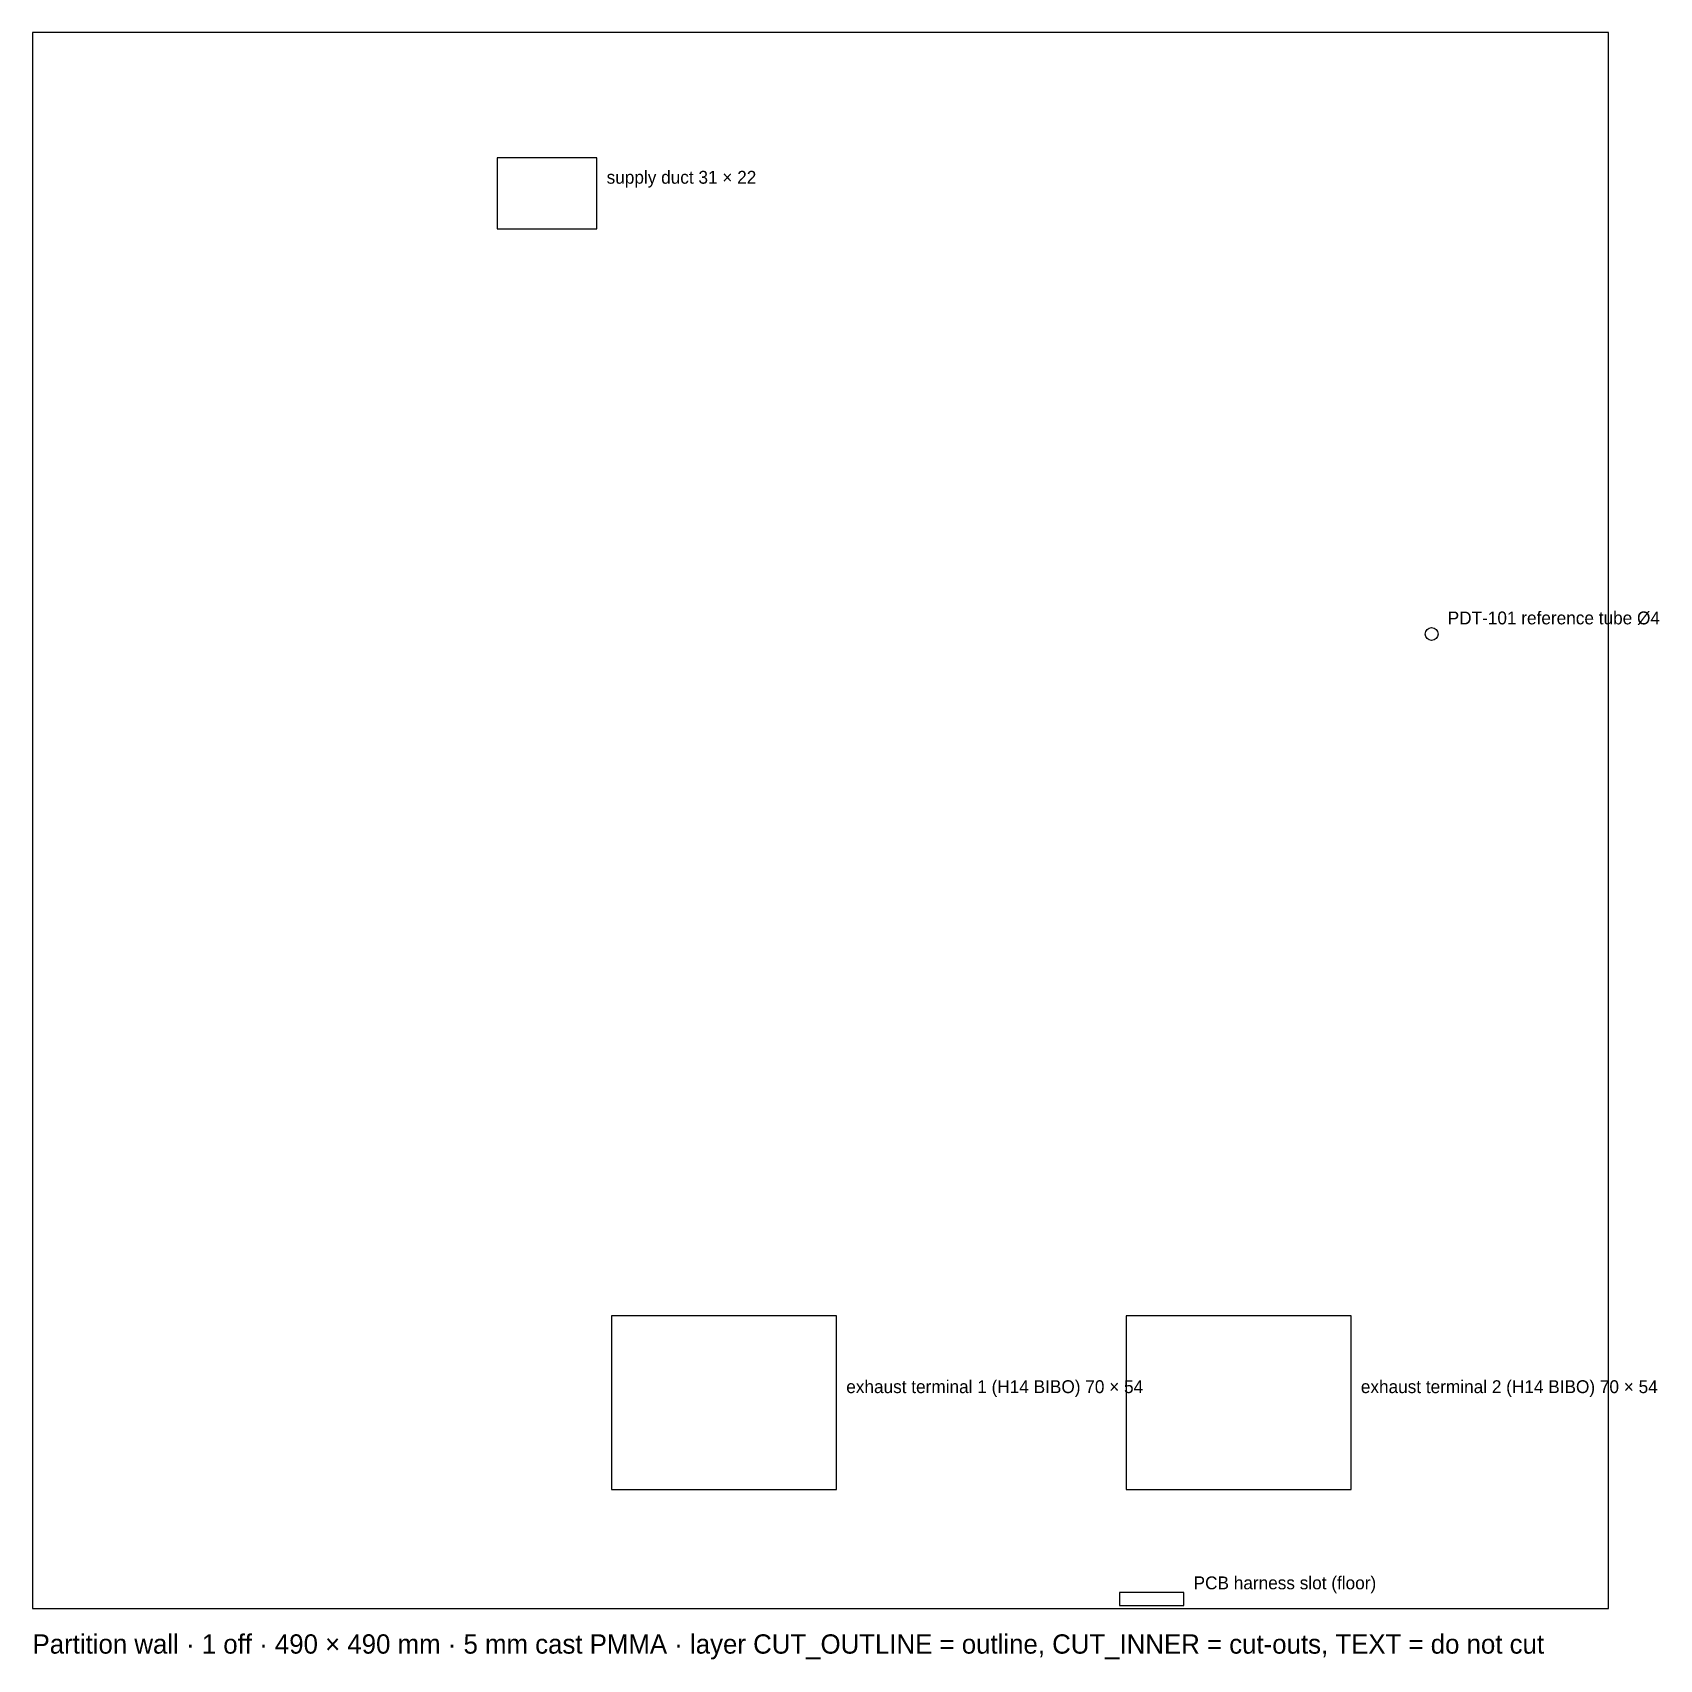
# Model space of a CAD drawing. Header units: millimetres. Extents: x 0 to 506, y -16 to 490.
import ezdxf

# ---------------------------------------------------------------- set-up
doc = ezdxf.new("R2010")
doc.units = ezdxf.units.MM
for name, color, linetype in [('CUT_INNER', 1, 'Continuous'), ('CUT_OUTLINE', 7, 'Continuous'), ('TEXT', 5, 'Continuous')]:
    doc.layers.add(name, color=color, linetype=linetype)

msp = doc.modelspace()

# ---------------------------------------------------------------- linework, layer by layer
at = {"layer": 'CUT_INNER'}
for points in [[(144.5, 429), (175.5, 429), (175.5, 451), (144.5, 451)], [(180, 37), (250, 37), (250, 91), (180, 91)], [(340, 37), (410, 37), (410, 91), (340, 91)], [(338, 1), (358, 1), (358, 5), (338, 5)]]:
    msp.add_lwpolyline(points, close=True, dxfattribs=at)
msp.add_circle((435, 303), 2, dxfattribs=at)
at = {"layer": 'CUT_OUTLINE'}
msp.add_lwpolyline([(0, 0), (490, 0), (490, 490), (0, 490)], close=True, dxfattribs=at)

# ---------------------------------------------------------------- texts
at = {"layer": 'TEXT'}
for s, height, p in [('supply duct 31 × 22', 4, (178.5, 443)), ('PDT-101 reference tube Ø4', 4, (440, 306)), ('exhaust terminal 1 (H14 BIBO) 70 × 54', 4, (253, 67)), ('exhaust terminal 2 (H14 BIBO) 70 × 54', 4, (413, 67)), ('PCB harness slot (floor)', 4, (361, 6)), ('Partition wall · 1 off · 490 × 490 mm · 5 mm cast PMMA · layer CUT_OUTLINE = outline, CUT_INNER = cut-outs, TEXT = do not cut', 6, (0, -14))]:
    msp.add_text(s, height=height, dxfattribs=at).set_placement(p)

doc.saveas('drawing.dxf')
